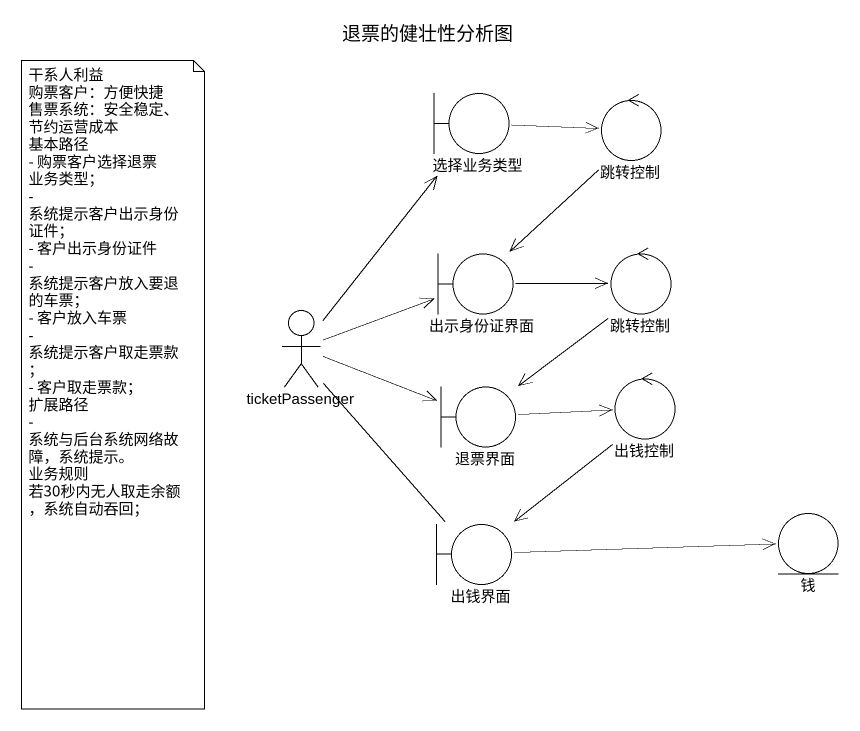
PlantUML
@startuml
title 退票的健壮性分析图
boundary 选择业务类型
control 跳转控制
boundary 出示身份证界面
control "跳转控制" as 跳转控制_2
actor ticketPassenger
boundary 退票界面
control 出钱控制
entity 钱
boundary 出钱界面
选择业务类型 -right-> 跳转控制
跳转控制 --> 出示身份证界面
出示身份证界面 -right-> 跳转控制_2
跳转控制_2 --> 退票界面
ticketPassenger -up-> 选择业务类型
ticketPassenger -right-> 出示身份证界面
ticketPassenger -right-> 退票界面
ticketPassenger -- 出钱界面
退票界面 -right-> 出钱控制
出钱控制 --> 出钱界面
出钱界面 -right-> 钱
note as N1
  干系人利益
  购票客户：方便快捷
  售票系统：安全稳定、节约运营成本
  基本路径
  - 购票客户选择退票 业务类型；
  - 系统提示客户出示身份证件；
  - 客户出示身份证件
  - 系统提示客户放入要退的车票；
  - 客户放入车票
  - 系统提示客户取走票款；
  - 客户取走票款；
  扩展路径
  - 系统与后台系统网络故障，系统提示。
  业务规则
  若30秒内无人取走余额，系统自动吞回；
end note
@enduml
